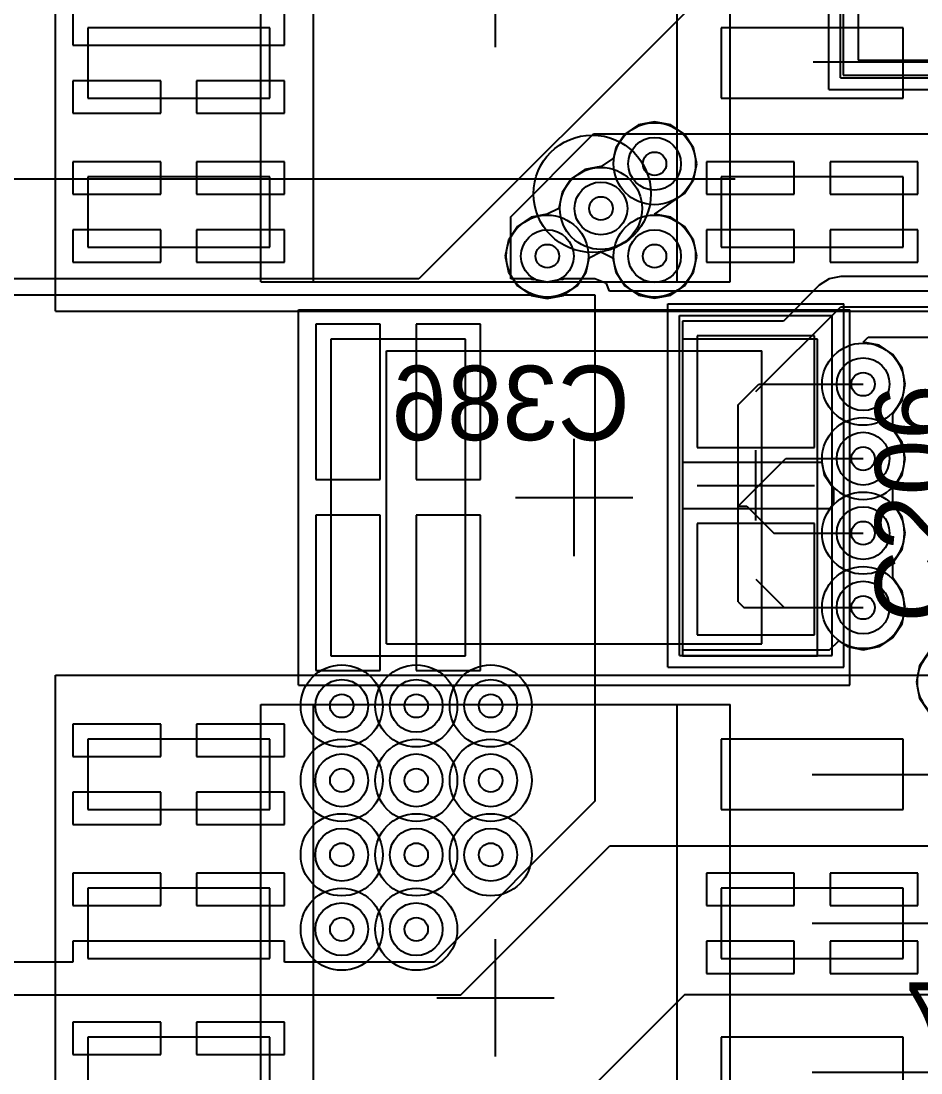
# Model space of a CAD drawing. Extents: x 28 to 300, y 18 to 330.
# Drawn here: x 232.68 to 240.35, y 137.23 to 146.2 of the extents above; entities that cross this region are included whole.
import ezdxf

# ---------------------------------------------------------------- set-up
doc = ezdxf.new("R2010")
doc.units = 0
for name, color, linetype in [('BOTTOMLAYER', 5, 'CONTINUOUS'), ('BOTTOMOVERLAY', 54, 'CONTINUOUS'), ('BOTTOMPASTE', 16, 'CONTINUOUS'), ('BOTTOMSOLDER', 6, 'CONTINUOUS'), ('DRILLDRAWING', 1, 'CONTINUOUS'), ('INTERNALPLANE1', 76, 'CONTINUOUS'), ('INTERNALPLANE6', 136, 'CONTINUOUS'), ('MECHANICAL14', 56, 'CONTINUOUS'), ('MECHANICAL15', 56, 'CONTINUOUS'), ('MECHANICAL16', 56, 'CONTINUOUS'), ('MECHANICAL8', 56, 'CONTINUOUS'), ('MIDLAYER1', 16, 'CONTINUOUS'), ('MIDLAYER3', 90, 'CONTINUOUS'), ('MULTILAYER', 9, 'CONTINUOUS'), ('TOPLAYER', 1, 'CONTINUOUS'), ('TOPOVERLAY', 2, 'CONTINUOUS'), ('TOPPASTE', 8, 'CONTINUOUS'), ('TOPSOLDER', 216, 'CONTINUOUS'), ('VIAHOLELAYER', 16, 'CONTINUOUS')]:
    doc.layers.add(name, color=color, linetype=linetype)

msp = doc.modelspace()

# ---------------------------------------------------------------- linework, layer by layer
at = {"layer": 'BOTTOMLAYER'}
for p, q in [((239.69, 146.8887), (239.69, 145.7347)), ((239.817, 146.7617), (239.817, 145.8617)), ((239.817, 145.8617), (240.817, 145.8617)), ((239.69, 145.7347), (240.944, 145.7347)), ((238.0818, 145.337), (237.9445, 145.3097)), ((238.2192, 145.3097), (238.0818, 145.337)), ((237.828, 145.2319), (237.7502, 145.1155)), ((237.9445, 145.3097), (237.828, 145.2319)), ((238.3356, 145.2319), (238.2192, 145.3097)), ((238.4134, 145.1155), (238.3356, 145.2319)), ((237.7502, 145.1155), (237.7325, 145.0261)), ((238.4407, 144.9781), (238.4134, 145.1155)), ((237.7325, 145.0261), (237.6269, 144.9556)), ((238.4134, 144.8408), (238.4407, 144.9781)), ((237.4873, 144.9287), (237.3708, 144.8509)), ((237.6246, 144.956), (237.4873, 144.9287)), ((237.6269, 144.9556), (237.6246, 144.956)), ((237.3708, 144.8509), (237.293, 144.7345)), ((238.3356, 144.7243), (238.4134, 144.8408)), ((237.293, 144.7345), (237.2657, 144.5971)), ((238.2192, 144.6465), (238.3356, 144.7243)), ((238.0818, 144.5496), (238.2192, 144.6465)), ((238.2192, 144.6465), (238.2192, 144.6465)), ((237.0301, 144.5223), (236.9136, 144.4445)), ((237.1674, 144.5496), (237.0301, 144.5223)), ((237.2657, 144.5971), (237.1674, 144.5496)), ((237.1674, 144.5496), (237.1674, 144.5496)), ((237.1674, 144.5496), (237.1674, 144.5496)), ((237.2657, 144.5971), (237.2657, 144.5971)), ((238.2192, 144.5223), (238.0818, 144.5496)), ((238.3356, 144.4445), (238.2192, 144.5223)), ((236.9136, 144.4445), (236.8358, 144.3281)), ((238.4134, 144.3281), (238.3356, 144.4445)), ((236.8358, 144.3281), (236.8085, 144.1907)), ((238.4407, 144.1907), (238.4134, 144.3281)), ((236.8085, 144.1907), (236.8358, 144.0534)), ((237.499, 144.0534), (237.5233, 144.1756)), ((237.5233, 144.1756), (237.6246, 144.2261)), ((237.6246, 144.2261), (237.7259, 144.1756)), ((237.7259, 144.1756), (237.7502, 144.0534)), ((238.4134, 144.0534), (238.4407, 144.1907)), ((236.8358, 144.0534), (236.9136, 143.9369)), ((237.4212, 143.9369), (237.499, 144.0534)), ((237.7502, 144.0534), (237.828, 143.9369)), ((238.3356, 143.9369), (238.4134, 144.0534)), ((239.5703, 143.9982), (239.4863, 143.942)), ((239.6694, 144.0179), (239.5703, 143.9982)), ((240.4589, 144.0179), (239.6694, 144.0179)), ((236.9136, 143.9369), (237.0301, 143.8591)), ((237.3048, 143.8591), (237.4212, 143.9369)), ((237.828, 143.9369), (237.9445, 143.8591)), ((238.2192, 143.8591), (238.3356, 143.9369)), ((239.4863, 143.942), (239.1812, 143.6369)), ((237.0301, 143.8591), (237.1674, 143.8318)), ((237.1674, 143.8318), (237.3048, 143.8591)), ((237.9445, 143.8591), (238.0818, 143.8318)), ((238.0818, 143.8318), (238.2192, 143.8591)), ((238.9454, 143.0349), (239.6694, 143.7589)), ((239.6694, 143.7589), (241.4092, 143.7589)), ((239.1812, 143.6369), (238.3184, 143.6369)), ((238.3184, 143.6369), (238.3184, 142.4329)), ((239.4454, 143.5099), (238.4454, 143.5099)), ((238.4454, 143.5099), (238.4454, 142.5599)), ((239.4454, 142.5599), (239.4454, 143.5099)), ((239.8598, 143.4574), (239.9024, 143.4999)), ((239.9972, 143.4301), (239.8598, 143.4574)), ((239.9024, 143.4999), (240.5435, 143.4999)), ((240.1136, 143.3523), (239.9972, 143.4301)), ((240.1914, 143.2359), (240.1136, 143.3523)), ((240.2187, 143.0985), (240.1914, 143.2359)), ((240.1914, 142.9612), (240.2187, 143.0985)), ((240.1136, 142.8447), (240.1914, 142.9612)), ((240.1133, 142.8445), (240.1136, 142.8447)), ((240.1133, 142.7175), (240.1133, 142.8445)), ((240.1136, 142.7173), (240.1133, 142.7175)), ((240.1914, 142.6009), (240.1136, 142.7173)), ((238.4454, 142.5599), (239.4454, 142.5599)), ((240.2187, 142.4635), (240.1914, 142.6009)), ((240.1914, 142.3262), (240.2187, 142.4635)), ((238.3184, 142.4329), (239.507, 142.4329)), ((239.507, 142.4329), (239.5282, 142.3262)), ((239.5282, 142.3262), (239.606, 142.2097)), ((240.1136, 142.2097), (240.1914, 142.3262)), ((239.606, 142.2097), (239.6064, 142.2095)), ((239.6064, 142.2095), (239.6064, 142.0825)), ((240.1133, 142.2095), (240.1136, 142.2097)), ((240.1133, 142.0825), (240.1133, 142.2095)), ((239.5724, 142.0369), (238.3184, 142.0369)), ((238.3184, 142.0369), (238.3184, 140.8329)), ((239.5752, 142.0361), (239.5724, 142.0369)), ((239.5724, 142.0369), (239.5724, 142.0369)), ((239.5724, 142.0369), (239.5724, 142.0369)), ((239.606, 142.0823), (239.5752, 142.0361)), ((239.6064, 142.0825), (239.606, 142.0823)), ((240.1136, 142.0823), (240.1133, 142.0825)), ((240.1914, 141.9659), (240.1136, 142.0823)), ((240.2187, 141.8285), (240.1914, 141.9659)), ((239.4454, 141.9099), (238.4454, 141.9099)), ((238.4454, 141.9099), (238.4454, 140.9599)), ((239.4454, 140.9599), (239.4454, 141.9099)), ((240.1914, 141.6912), (240.2187, 141.8285)), ((240.1136, 141.5747), (240.1914, 141.6912)), ((240.1133, 141.5745), (240.1136, 141.5747)), ((240.1133, 141.4475), (240.1133, 141.5745)), ((238.9454, 141.4349), (239.1868, 141.1935)), ((240.1136, 141.4473), (240.1133, 141.4475)), ((240.1914, 141.3309), (240.1136, 141.4473)), ((240.2187, 141.1935), (240.1914, 141.3309)), ((239.1868, 141.1935), (239.8598, 141.1935)), ((240.1914, 141.0562), (240.2187, 141.1935)), ((240.1136, 140.9397), (240.1914, 141.0562)), ((238.4454, 140.9599), (239.4454, 140.9599)), ((239.9972, 140.8619), (240.1136, 140.9397)), ((239.5724, 140.8329), (239.6526, 140.9086)), ((239.6526, 140.9086), (239.6526, 140.9086)), ((239.6526, 140.9086), (239.6526, 140.9086)), ((239.6526, 140.9086), (239.7225, 140.8619)), ((239.7225, 140.8619), (239.8598, 140.8346)), ((239.8598, 140.8346), (239.9972, 140.8619)), ((238.3184, 140.8329), (239.5724, 140.8329)), ((239.5724, 140.8329), (239.5724, 140.8329)), ((240.4188, 140.8123), (240.341, 140.6959)), ((240.341, 140.6959), (240.3137, 140.5585)), ((240.3137, 140.5585), (240.341, 140.4212)), ((240.341, 140.4212), (240.4188, 140.3047))]:
    msp.add_line(p, q, dxfattribs=at)
for centre in [(238.0818, 144.9781), (237.6246, 144.5971), (237.1674, 144.1907), (238.0818, 144.1907), (239.8598, 143.0985), (239.8598, 142.4635), (239.8598, 141.8285), (239.8598, 141.1935), (235.4148, 140.3553), (236.0498, 140.3553), (236.6848, 140.3553), (235.4148, 139.7203), (236.0498, 139.7203), (236.6848, 139.7203), (235.4148, 139.0853), (236.0498, 139.0853), (236.6848, 139.0853), (235.4148, 138.4503), (236.0498, 138.4503)]:
    msp.add_circle(centre, 0.225, dxfattribs=at)
at = {"layer": 'BOTTOMOVERLAY'}
msp.add_line((238.4454, 142.2349), (239.4454, 142.2349), dxfattribs=at)
at = {"layer": 'BOTTOMPASTE'}
for p, q in [((239.817, 146.7617), (239.817, 145.8617)), ((239.817, 145.8617), (240.817, 145.8617)), ((239.4454, 143.5099), (238.4454, 143.5099)), ((238.4454, 143.5099), (238.4454, 142.5599)), ((239.4454, 142.5599), (239.4454, 143.5099)), ((238.4454, 142.5599), (239.4454, 142.5599)), ((239.4454, 141.9099), (238.4454, 141.9099)), ((238.4454, 141.9099), (238.4454, 140.9599)), ((239.4454, 140.9599), (239.4454, 141.9099)), ((238.4454, 140.9599), (239.4454, 140.9599))]:
    msp.add_line(p, q, dxfattribs=at)
at = {"layer": 'BOTTOMSOLDER'}
for p, q in [((239.817, 146.7617), (239.817, 145.8617)), ((239.817, 145.8617), (240.817, 145.8617)), ((239.4454, 143.5099), (238.4454, 143.5099)), ((238.4454, 143.5099), (238.4454, 142.5599)), ((239.4454, 142.5599), (239.4454, 143.5099)), ((238.4454, 142.5599), (239.4454, 142.5599)), ((239.4454, 141.9099), (238.4454, 141.9099)), ((238.4454, 141.9099), (238.4454, 140.9599)), ((239.4454, 140.9599), (239.4454, 141.9099)), ((238.4454, 140.9599), (239.4454, 140.9599))]:
    msp.add_line(p, q, dxfattribs=at)
at = {"layer": 'DRILLDRAWING'}
for centre in [(238.0818, 144.9781), (237.6246, 144.5971), (237.1674, 144.1907), (238.0818, 144.1907), (239.8598, 143.0985), (239.8598, 142.4635), (239.8598, 141.8285), (239.8598, 141.1935), (235.4148, 140.3553), (236.0498, 140.3553), (236.6848, 140.3553), (235.4148, 139.7203), (236.0498, 139.7203), (236.6848, 139.7203), (235.4148, 139.0853), (236.0498, 139.0853), (236.6848, 139.0853), (235.4148, 138.4503), (236.0498, 138.4503)]:
    msp.add_circle(centre, 0.1, dxfattribs=at)
at = {"layer": 'INTERNALPLANE1'}
for centre in [(238.0818, 144.9781), (237.6246, 144.5971), (237.1674, 144.1907), (238.0818, 144.1907), (239.8598, 143.0985), (239.8598, 142.4635), (239.8598, 141.8285), (239.8598, 141.1935), (240.6726, 140.5585), (235.4148, 140.3553), (236.0498, 140.3553), (236.6848, 140.3553), (235.4148, 139.7203), (236.0498, 139.7203), (236.6848, 139.7203), (235.4148, 139.0853), (236.0498, 139.0853), (236.6848, 139.0853), (235.4148, 138.4503), (236.0498, 138.4503)]:
    msp.add_circle(centre, 0.35, dxfattribs=at)
at = {"layer": 'INTERNALPLANE6'}
for centre in [(235.4148, 140.3553), (236.0498, 140.3553), (236.6848, 140.3553), (235.4148, 139.7203), (236.0498, 139.7203), (236.6848, 139.7203), (235.4148, 139.0853), (236.0498, 139.0853), (236.6848, 139.0853), (235.4148, 138.4503), (236.0498, 138.4503)]:
    msp.add_circle(centre, 0.35, dxfattribs=at)
at = {"layer": 'MECHANICAL14'}
for p, q in [((234.7252, 143.9724), (234.7252, 148.9724)), ((238.7252, 143.9724), (238.7252, 148.9724)), ((239.667, 145.7117), (239.667, 148.5117)), ((239.667, 145.7117), (240.967, 145.7117)), ((234.7252, 143.9724), (238.7252, 143.9724)), ((238.2954, 143.6849), (239.5954, 143.6849)), ((238.2954, 140.7849), (238.2954, 143.6849)), ((239.5954, 140.7849), (239.5954, 143.6849)), ((235.796, 140.8833), (235.796, 143.3833)), ((235.796, 143.3833), (238.996, 143.3833)), ((238.996, 140.8833), (238.996, 143.3833)), ((235.796, 140.8833), (238.996, 140.8833)), ((238.2954, 140.7849), (239.5954, 140.7849)), ((234.7252, 140.3661), (238.7252, 140.3661)), ((234.7252, 135.3661), (234.7252, 140.3661)), ((238.7252, 135.3661), (238.7252, 140.3661))]:
    msp.add_line(p, q, dxfattribs=at)
msp.add_circle((237.5502, 144.7224), 0.5, dxfattribs=at)
at = {"layer": 'MECHANICAL15'}
for p, q in [((232.9752, 143.7224), (232.9752, 149.2224)), ((239.567, 145.6117), (239.567, 148.6117)), ((236.7252, 145.9724), (236.7252, 146.9724)), ((239.567, 145.6117), (241.067, 145.6117)), ((232.9752, 143.7224), (240.4752, 143.7224)), ((235.046, 143.7333), (239.746, 143.7333)), ((235.046, 140.5333), (235.046, 143.7333)), ((239.746, 140.5333), (239.746, 143.7333)), ((237.396, 141.6333), (237.396, 142.6333)), ((237.396, 141.6333), (237.396, 142.6333)), ((236.896, 142.1333), (237.896, 142.1333)), ((236.896, 142.1333), (237.896, 142.1333)), ((232.9752, 135.1161), (232.9752, 140.6161)), ((232.9752, 140.6161), (240.4752, 140.6161)), ((235.046, 140.5333), (239.746, 140.5333)), ((236.7252, 137.3661), (236.7252, 138.3661)), ((236.2252, 137.8661), (237.2252, 137.8661))]:
    msp.add_line(p, q, dxfattribs=at)
at = {"layer": 'MECHANICAL16'}
for p, q in [((238.1954, 143.7849), (239.6954, 143.7849)), ((238.1954, 140.6849), (238.1954, 143.7849)), ((239.6954, 140.6849), (239.6954, 143.7849)), ((238.9454, 141.9349), (238.9454, 142.5349)), ((238.6454, 142.2349), (239.2454, 142.2349)), ((238.1954, 140.6849), (239.6954, 140.6849))]:
    msp.add_line(p, q, dxfattribs=at)
at = {"layer": 'MECHANICAL8'}
msp.add_line((160.0248, 144.8496), (238.7698, 144.8496), dxfattribs=at)
at = {"layer": 'MIDLAYER1'}
for centre in [(238.0818, 144.9781), (237.6246, 144.5971), (237.1674, 144.1907), (238.0818, 144.1907), (239.8598, 143.0985), (239.8598, 142.4635), (239.8598, 141.8285), (239.8598, 141.1935), (235.4148, 140.3553), (236.0498, 140.3553), (236.6848, 140.3553), (235.4148, 139.7203), (236.0498, 139.7203), (236.6848, 139.7203), (235.4148, 139.0853), (236.0498, 139.0853), (236.6848, 139.0853), (235.4148, 138.4503), (236.0498, 138.4503)]:
    msp.add_circle(centre, 0.225, dxfattribs=at)
at = {"layer": 'MIDLAYER3'}
for centre in [(238.0818, 144.9781), (237.6246, 144.5971), (237.1674, 144.1907), (238.0818, 144.1907), (239.8598, 143.0985), (239.8598, 142.4635), (239.8598, 141.8285), (239.8598, 141.1935), (235.4148, 140.3553), (236.0498, 140.3553), (236.6848, 140.3553), (235.4148, 139.7203), (236.0498, 139.7203), (236.6848, 139.7203), (235.4148, 139.0853), (236.0498, 139.0853), (236.6848, 139.0853), (235.4148, 138.4503), (236.0498, 138.4503)]:
    msp.add_circle(centre, 0.225, dxfattribs=at)
at = {"layer": 'MULTILAYER'}
for centre in [(238.0818, 144.9781), (237.6246, 144.5971), (237.1674, 144.1907), (238.0818, 144.1907), (239.8598, 143.0985), (239.8598, 142.4635), (239.8598, 141.8285), (239.8598, 141.1935), (235.4148, 140.3553), (236.0498, 140.3553), (236.6848, 140.3553), (235.4148, 139.7203), (236.0498, 139.7203), (236.6848, 139.7203), (235.4148, 139.0853), (236.0498, 139.0853), (236.6848, 139.0853), (235.4148, 138.4503), (236.0498, 138.4503)]:
    msp.add_circle(centre, 0.225, dxfattribs=at)
at = {"layer": 'TOPLAYER'}
for p, q in [((238.506, 146.431), (236.073, 143.998)), ((233.1232, 146.2631), (233.1232, 145.9898)), ((234.9272, 145.9898), (234.9272, 146.2631)), ((234.8002, 146.1374), (233.2502, 146.1374)), ((233.2502, 146.1374), (233.2502, 145.5374)), ((234.8002, 145.5374), (234.8002, 146.1374)), ((240.2002, 146.1374), (238.6502, 146.1374)), ((238.6502, 146.1374), (238.6502, 145.5374)), ((240.2002, 145.5374), (240.2002, 146.1374)), ((233.1232, 145.9898), (234.9272, 145.9898)), ((239.4346, 145.8468), (240.4694, 145.8468)), ((233.8728, 145.685), (233.1232, 145.685)), ((233.1232, 145.685), (233.1232, 145.4104)), ((233.8728, 145.4104), (233.8728, 145.685)), ((234.9272, 145.685), (234.1776, 145.685)), ((234.1776, 145.685), (234.1776, 145.4104)), ((234.9272, 145.4104), (234.9272, 145.685)), ((233.2502, 145.5374), (234.8002, 145.5374)), ((238.6502, 145.5374), (240.2002, 145.5374)), ((233.1232, 145.4104), (233.8728, 145.4104)), ((234.1776, 145.4104), (234.9272, 145.4104)), ((236.855, 144.526), (237.5611, 145.2321)), ((237.5611, 145.2321), (241.173, 145.2321)), ((233.8728, 144.9944), (233.1232, 144.9944)), ((233.1232, 144.9944), (233.1232, 144.7198)), ((233.8728, 144.7198), (233.8728, 144.9944)), ((234.9272, 144.9944), (234.1776, 144.9944)), ((234.1776, 144.9944), (234.1776, 144.7198)), ((234.9272, 144.7198), (234.9272, 144.9944)), ((239.2728, 144.9944), (238.5232, 144.9944)), ((238.5232, 144.9944), (238.5232, 144.7198)), ((239.2728, 144.7198), (239.2728, 144.9944)), ((240.3272, 144.9944), (239.5776, 144.9944)), ((239.5776, 144.9944), (239.5776, 144.7198)), ((240.3272, 144.7198), (240.3272, 144.9944)), ((234.8002, 144.8674), (233.2502, 144.8674)), ((233.2502, 144.8674), (233.2502, 144.2674)), ((234.8002, 144.2674), (234.8002, 144.8674)), ((240.2002, 144.8674), (238.6502, 144.8674)), ((238.6502, 144.8674), (238.6502, 144.2674)), ((240.2002, 144.2674), (240.2002, 144.8674)), ((233.1232, 144.7198), (233.8728, 144.7198)), ((234.1776, 144.7198), (234.9272, 144.7198)), ((238.5232, 144.7198), (239.2728, 144.7198)), ((239.5776, 144.7198), (240.3272, 144.7198)), ((236.855, 143.998), (236.855, 144.526)), ((233.8728, 144.415), (233.1232, 144.415)), ((233.1232, 144.415), (233.1232, 144.1404)), ((233.8728, 144.1404), (233.8728, 144.415)), ((234.9272, 144.415), (234.1776, 144.415)), ((234.1776, 144.415), (234.1776, 144.1404)), ((234.9272, 144.1404), (234.9272, 144.415)), ((239.2728, 144.415), (238.5232, 144.415)), ((238.5232, 144.415), (238.5232, 144.1404)), ((239.2728, 144.1404), (239.2728, 144.415)), ((240.3272, 144.415), (239.5776, 144.415)), ((239.5776, 144.415), (239.5776, 144.1404)), ((240.3272, 144.1404), (240.3272, 144.415)), ((233.2502, 144.2674), (234.8002, 144.2674)), ((238.6502, 144.2674), (240.2002, 144.2674)), ((233.1232, 144.1404), (233.8728, 144.1404)), ((234.1776, 144.1404), (234.9272, 144.1404)), ((238.5232, 144.1404), (239.2728, 144.1404)), ((239.5776, 144.1404), (240.3272, 144.1404)), ((236.073, 143.998), (232.2398, 143.998)), ((237.0215, 143.998), (236.855, 143.998)), ((237.0446, 143.9884), (237.0215, 143.998)), ((237.0555, 143.9906), (237.0446, 143.9884)), ((237.1674, 143.9683), (237.0555, 143.9906)), ((237.2793, 143.9906), (237.1674, 143.9683)), ((237.2902, 143.9884), (237.2793, 143.9906)), ((237.3133, 143.998), (237.2902, 143.9884)), ((237.5738, 143.998), (237.3133, 143.998)), ((237.671, 143.9577), (237.5738, 143.998)), ((237.6987, 143.891), (237.671, 143.9577)), ((241.0729, 143.891), (237.6987, 143.891)), ((232.2398, 143.8605), (237.0215, 143.8605)), ((237.0215, 143.8605), (237.0287, 143.8558)), ((237.0287, 143.8558), (237.1674, 143.8282)), ((237.1674, 143.8282), (237.3062, 143.8558)), ((237.3062, 143.8558), (237.3133, 143.8605)), ((237.3133, 143.8605), (237.5738, 143.8605)), ((237.5738, 143.8605), (237.5738, 139.5425)), ((235.7436, 143.6103), (235.194, 143.6103)), ((235.194, 143.6103), (235.194, 142.2857)), ((235.7436, 142.2857), (235.7436, 143.6103)), ((236.598, 143.6103), (236.0484, 143.6103)), ((236.0484, 143.6103), (236.0484, 142.2857)), ((236.598, 142.2857), (236.598, 143.6103)), ((236.471, 143.4833), (235.321, 143.4833)), ((235.321, 143.4833), (235.321, 140.7833)), ((236.471, 140.7833), (236.471, 143.4833)), ((239.471, 143.4833), (238.321, 143.4833)), ((238.321, 143.4833), (238.321, 140.7833)), ((239.471, 140.7833), (239.471, 143.4833)), ((238.7944, 142.9221), (238.9708, 143.0985)), ((238.9708, 143.0985), (239.8598, 143.0985)), ((238.7944, 142.1333), (238.7944, 142.9221)), ((238.8833, 142.146), (239.2008, 142.4635)), ((239.2008, 142.4635), (239.8598, 142.4635)), ((235.194, 142.2857), (235.7436, 142.2857)), ((236.0484, 142.2857), (236.598, 142.2857)), ((238.7944, 142.0571), (238.8833, 142.146)), ((238.7944, 142.0571), (238.7944, 142.1333)), ((238.7944, 142.0571), (238.8692, 142.0571)), ((238.7944, 141.2429), (238.7944, 142.0571)), ((238.8692, 142.0571), (239.0978, 141.8285)), ((235.7436, 141.9809), (235.194, 141.9809)), ((235.194, 141.9809), (235.194, 140.6563)), ((235.7436, 140.6563), (235.7436, 141.9809)), ((236.598, 141.9809), (236.0484, 141.9809)), ((236.0484, 141.9809), (236.0484, 140.6563)), ((236.598, 140.6563), (236.598, 141.9809)), ((239.0978, 141.8285), (239.8598, 141.8285)), ((238.7944, 141.2429), (238.8438, 141.1935)), ((238.8438, 141.1935), (238.896, 141.1935)), ((238.896, 141.1935), (239.8598, 141.1935)), ((235.321, 140.7833), (236.471, 140.7833)), ((238.321, 140.7833), (239.471, 140.7833)), ((235.194, 140.6563), (235.7436, 140.6563)), ((236.0484, 140.6563), (236.598, 140.6563)), ((233.8728, 140.1981), (233.1232, 140.1981)), ((233.1232, 140.1981), (233.1232, 139.9235)), ((233.8728, 139.9235), (233.8728, 140.1981)), ((234.9272, 140.1981), (234.1776, 140.1981)), ((234.1776, 140.1981), (234.1776, 139.9235)), ((234.9272, 139.9235), (234.9272, 140.1981)), ((234.8002, 140.0711), (233.2502, 140.0711)), ((233.2502, 140.0711), (233.2502, 139.4711)), ((234.8002, 139.4711), (234.8002, 140.0711)), ((240.2002, 140.0711), (238.6502, 140.0711)), ((238.6502, 140.0711), (238.6502, 139.4711)), ((240.2002, 139.4711), (240.2002, 140.0711)), ((233.1232, 139.9235), (233.8728, 139.9235)), ((234.1776, 139.9235), (234.9272, 139.9235)), ((239.4252, 139.7711), (240.7234, 139.7711)), ((233.8728, 139.6187), (233.1232, 139.6187)), ((233.1232, 139.6187), (233.1232, 139.3441)), ((233.8728, 139.3441), (233.8728, 139.6187)), ((234.9272, 139.6187), (234.1776, 139.6187)), ((234.1776, 139.6187), (234.1776, 139.3441)), ((234.9272, 139.3441), (234.9272, 139.6187)), ((237.5738, 139.5425), (236.2022, 138.1709)), ((233.2502, 139.4711), (234.8002, 139.4711)), ((238.6502, 139.4711), (240.2002, 139.4711)), ((233.1232, 139.3441), (233.8728, 139.3441)), ((234.1776, 139.3441), (234.9272, 139.3441)), ((236.4308, 137.8915), (237.7008, 139.1615)), ((237.7008, 139.1615), (241.1298, 139.1615)), ((233.8728, 138.9281), (233.1232, 138.9281)), ((233.1232, 138.9281), (233.1232, 138.6535)), ((233.8728, 138.6535), (233.8728, 138.9281)), ((234.9272, 138.9281), (234.1776, 138.9281)), ((234.1776, 138.9281), (234.1776, 138.6535)), ((234.9272, 138.6535), (234.9272, 138.9281)), ((239.2728, 138.9281), (238.5232, 138.9281)), ((238.5232, 138.9281), (238.5232, 138.6535)), ((239.2728, 138.6535), (239.2728, 138.9281)), ((240.3272, 138.9281), (239.5776, 138.9281)), ((239.5776, 138.9281), (239.5776, 138.6535)), ((240.3272, 138.6535), (240.3272, 138.9281)), ((234.8002, 138.8011), (233.2502, 138.8011)), ((233.2502, 138.8011), (233.2502, 138.2011)), ((234.8002, 138.2011), (234.8002, 138.8011)), ((240.2002, 138.8011), (238.6502, 138.8011)), ((238.6502, 138.8011), (238.6502, 138.2011)), ((240.2002, 138.2011), (240.2002, 138.8011)), ((233.1232, 138.6535), (233.8728, 138.6535)), ((234.1776, 138.6535), (234.9272, 138.6535)), ((238.5232, 138.6535), (239.2728, 138.6535)), ((239.5776, 138.6535), (240.3272, 138.6535)), ((239.4252, 138.5011), (240.698, 138.5011)), ((234.9272, 138.3487), (233.1232, 138.3487)), ((233.1232, 138.3487), (233.1232, 138.1709)), ((234.9272, 138.1709), (234.9272, 138.3487)), ((239.2728, 138.3487), (238.5232, 138.3487)), ((238.5232, 138.3487), (238.5232, 138.0741)), ((239.2728, 138.0741), (239.2728, 138.3487)), ((240.3272, 138.3487), (239.5776, 138.3487)), ((239.5776, 138.3487), (239.5776, 138.0741)), ((240.3272, 138.0741), (240.3272, 138.3487)), ((233.1232, 138.1709), (232.2398, 138.1709)), ((233.2502, 138.2011), (234.8002, 138.2011)), ((236.2022, 138.1709), (234.9272, 138.1709)), ((238.6502, 138.2011), (240.2002, 138.2011)), ((238.5232, 138.0741), (239.2728, 138.0741)), ((239.5776, 138.0741), (240.3272, 138.0741)), ((238.3358, 137.8915), (231.9858, 131.5415)), ((232.2398, 137.8915), (236.4308, 137.8915)), ((241.1298, 137.8915), (238.3358, 137.8915)), ((233.8728, 137.6581), (233.1232, 137.6581)), ((233.1232, 137.6581), (233.1232, 137.3835)), ((233.8728, 137.3835), (233.8728, 137.6581)), ((234.9272, 137.6581), (234.1776, 137.6581)), ((234.1776, 137.6581), (234.1776, 137.3835)), ((234.9272, 137.3835), (234.9272, 137.6581)), ((234.8002, 137.5311), (233.2502, 137.5311)), ((233.2502, 137.5311), (233.2502, 136.9311)), ((234.8002, 136.9311), (234.8002, 137.5311)), ((240.2002, 137.5311), (238.6502, 137.5311)), ((238.6502, 137.5311), (238.6502, 136.9311)), ((240.2002, 136.9311), (240.2002, 137.5311)), ((233.1232, 137.3835), (233.8728, 137.3835)), ((234.1776, 137.3835), (234.9272, 137.3835)), ((239.4252, 137.2311), (241.1933, 137.2311))]:
    msp.add_line(p, q, dxfattribs=at)
for centre in [(238.0818, 144.9781), (237.6246, 144.5971), (237.1674, 144.1907), (238.0818, 144.1907), (239.8598, 143.0985), (239.8598, 142.4635), (239.8598, 141.8285), (239.8598, 141.1935), (235.4148, 140.3553), (236.0498, 140.3553), (236.6848, 140.3553), (235.4148, 139.7203), (236.0498, 139.7203), (236.6848, 139.7203), (235.4148, 139.0853), (236.0498, 139.0853), (236.6848, 139.0853), (235.4148, 138.4503), (236.0498, 138.4503)]:
    msp.add_circle(centre, 0.225, dxfattribs=at)
at = {"layer": 'TOPOVERLAY'}
for p, q in [((235.1752, 143.9724), (235.1752, 148.9724)), ((238.2752, 143.9724), (238.2752, 148.9724)), ((235.1752, 143.9724), (238.2752, 143.9724)), ((236.846, 143.3833), (237.946, 143.3833)), ((236.846, 140.8833), (237.946, 140.8833)), ((235.1752, 135.3661), (235.1752, 140.3661)), ((235.1752, 140.3661), (238.2752, 140.3661)), ((238.2752, 135.3661), (238.2752, 140.3661))]:
    msp.add_line(p, q, dxfattribs=at)
msp.add_circle((237.5502, 144.7224), 0.5, dxfattribs=at)
at = {"layer": 'TOPPASTE'}
for p, q in [((234.8002, 146.1374), (233.2502, 146.1374)), ((233.2502, 146.1374), (233.2502, 145.5374)), ((234.8002, 145.5374), (234.8002, 146.1374)), ((240.2002, 146.1374), (238.6502, 146.1374)), ((238.6502, 146.1374), (238.6502, 145.5374)), ((240.2002, 145.5374), (240.2002, 146.1374)), ((233.2502, 145.5374), (234.8002, 145.5374)), ((238.6502, 145.5374), (240.2002, 145.5374)), ((234.8002, 144.8674), (233.2502, 144.8674)), ((233.2502, 144.8674), (233.2502, 144.2674)), ((234.8002, 144.2674), (234.8002, 144.8674)), ((240.2002, 144.8674), (238.6502, 144.8674)), ((238.6502, 144.8674), (238.6502, 144.2674)), ((240.2002, 144.2674), (240.2002, 144.8674)), ((233.2502, 144.2674), (234.8002, 144.2674)), ((238.6502, 144.2674), (240.2002, 144.2674)), ((236.471, 143.4833), (235.321, 143.4833)), ((235.321, 143.4833), (235.321, 140.7833)), ((236.471, 140.7833), (236.471, 143.4833)), ((239.471, 143.4833), (238.321, 143.4833)), ((238.321, 143.4833), (238.321, 140.7833)), ((239.471, 140.7833), (239.471, 143.4833)), ((235.321, 140.7833), (236.471, 140.7833)), ((238.321, 140.7833), (239.471, 140.7833)), ((234.8002, 140.0711), (233.2502, 140.0711)), ((233.2502, 140.0711), (233.2502, 139.4711)), ((234.8002, 139.4711), (234.8002, 140.0711)), ((240.2002, 140.0711), (238.6502, 140.0711)), ((238.6502, 140.0711), (238.6502, 139.4711)), ((240.2002, 139.4711), (240.2002, 140.0711)), ((233.2502, 139.4711), (234.8002, 139.4711)), ((238.6502, 139.4711), (240.2002, 139.4711)), ((234.8002, 138.8011), (233.2502, 138.8011)), ((233.2502, 138.8011), (233.2502, 138.2011)), ((234.8002, 138.2011), (234.8002, 138.8011)), ((240.2002, 138.8011), (238.6502, 138.8011)), ((238.6502, 138.8011), (238.6502, 138.2011)), ((240.2002, 138.2011), (240.2002, 138.8011)), ((233.2502, 138.2011), (234.8002, 138.2011)), ((238.6502, 138.2011), (240.2002, 138.2011)), ((234.8002, 137.5311), (233.2502, 137.5311)), ((233.2502, 137.5311), (233.2502, 136.9311)), ((234.8002, 136.9311), (234.8002, 137.5311)), ((240.2002, 137.5311), (238.6502, 137.5311)), ((238.6502, 137.5311), (238.6502, 136.9311)), ((240.2002, 136.9311), (240.2002, 137.5311))]:
    msp.add_line(p, q, dxfattribs=at)
at = {"layer": 'TOPSOLDER'}
for p, q in [((234.8002, 146.1374), (233.2502, 146.1374)), ((233.2502, 146.1374), (233.2502, 145.5374)), ((234.8002, 145.5374), (234.8002, 146.1374)), ((240.2002, 146.1374), (238.6502, 146.1374)), ((238.6502, 146.1374), (238.6502, 145.5374)), ((240.2002, 145.5374), (240.2002, 146.1374)), ((233.2502, 145.5374), (234.8002, 145.5374)), ((238.6502, 145.5374), (240.2002, 145.5374)), ((234.8002, 144.8674), (233.2502, 144.8674)), ((233.2502, 144.8674), (233.2502, 144.2674)), ((234.8002, 144.2674), (234.8002, 144.8674)), ((240.2002, 144.8674), (238.6502, 144.8674)), ((238.6502, 144.8674), (238.6502, 144.2674)), ((240.2002, 144.2674), (240.2002, 144.8674)), ((233.2502, 144.2674), (234.8002, 144.2674)), ((238.6502, 144.2674), (240.2002, 144.2674)), ((236.471, 143.4833), (235.321, 143.4833)), ((235.321, 143.4833), (235.321, 140.7833)), ((236.471, 140.7833), (236.471, 143.4833)), ((239.471, 143.4833), (238.321, 143.4833)), ((238.321, 143.4833), (238.321, 140.7833)), ((239.471, 140.7833), (239.471, 143.4833)), ((235.321, 140.7833), (236.471, 140.7833)), ((238.321, 140.7833), (239.471, 140.7833)), ((234.8002, 140.0711), (233.2502, 140.0711)), ((233.2502, 140.0711), (233.2502, 139.4711)), ((234.8002, 139.4711), (234.8002, 140.0711)), ((240.2002, 140.0711), (238.6502, 140.0711)), ((238.6502, 140.0711), (238.6502, 139.4711)), ((240.2002, 139.4711), (240.2002, 140.0711)), ((233.2502, 139.4711), (234.8002, 139.4711)), ((238.6502, 139.4711), (240.2002, 139.4711)), ((234.8002, 138.8011), (233.2502, 138.8011)), ((233.2502, 138.8011), (233.2502, 138.2011)), ((234.8002, 138.2011), (234.8002, 138.8011)), ((240.2002, 138.8011), (238.6502, 138.8011)), ((238.6502, 138.8011), (238.6502, 138.2011)), ((240.2002, 138.2011), (240.2002, 138.8011)), ((233.2502, 138.2011), (234.8002, 138.2011)), ((238.6502, 138.2011), (240.2002, 138.2011)), ((234.8002, 137.5311), (233.2502, 137.5311)), ((233.2502, 137.5311), (233.2502, 136.9311)), ((234.8002, 136.9311), (234.8002, 137.5311)), ((240.2002, 137.5311), (238.6502, 137.5311)), ((238.6502, 137.5311), (238.6502, 136.9311)), ((240.2002, 136.9311), (240.2002, 137.5311))]:
    msp.add_line(p, q, dxfattribs=at)
at = {"layer": 'VIAHOLELAYER'}
for centre in [(238.0818, 144.9781), (237.6246, 144.5971), (237.1674, 144.1907), (238.0818, 144.1907), (239.8598, 143.0985), (239.8598, 142.4635), (239.8598, 141.8285), (239.8598, 141.1935), (235.4148, 140.3553), (236.0498, 140.3553), (236.6848, 140.3553), (235.4148, 139.7203), (236.0498, 139.7203), (236.6848, 139.7203), (235.4148, 139.0853), (236.0498, 139.0853), (236.6848, 139.0853), (235.4148, 138.4503), (236.0498, 138.4503)]:
    msp.add_circle(centre, 0.1, dxfattribs=at)

# ---------------------------------------------------------------- texts
at = {"layer": 'BOTTOMOVERLAY', "text_generation_flag": 2}
for s, p in [('C386', (237.871, 142.621)), ('R197', (242.2398, 137.3632))]:
    msp.add_text(s, height=0.635, rotation=360, dxfattribs=at).set_placement(p)
at = {"layer": 'TOPOVERLAY'}
msp.add_text('C206', height=0.635, rotation=90, dxfattribs=at).set_placement((240.5964, 141.0665))

doc.saveas('drawing.dxf')
